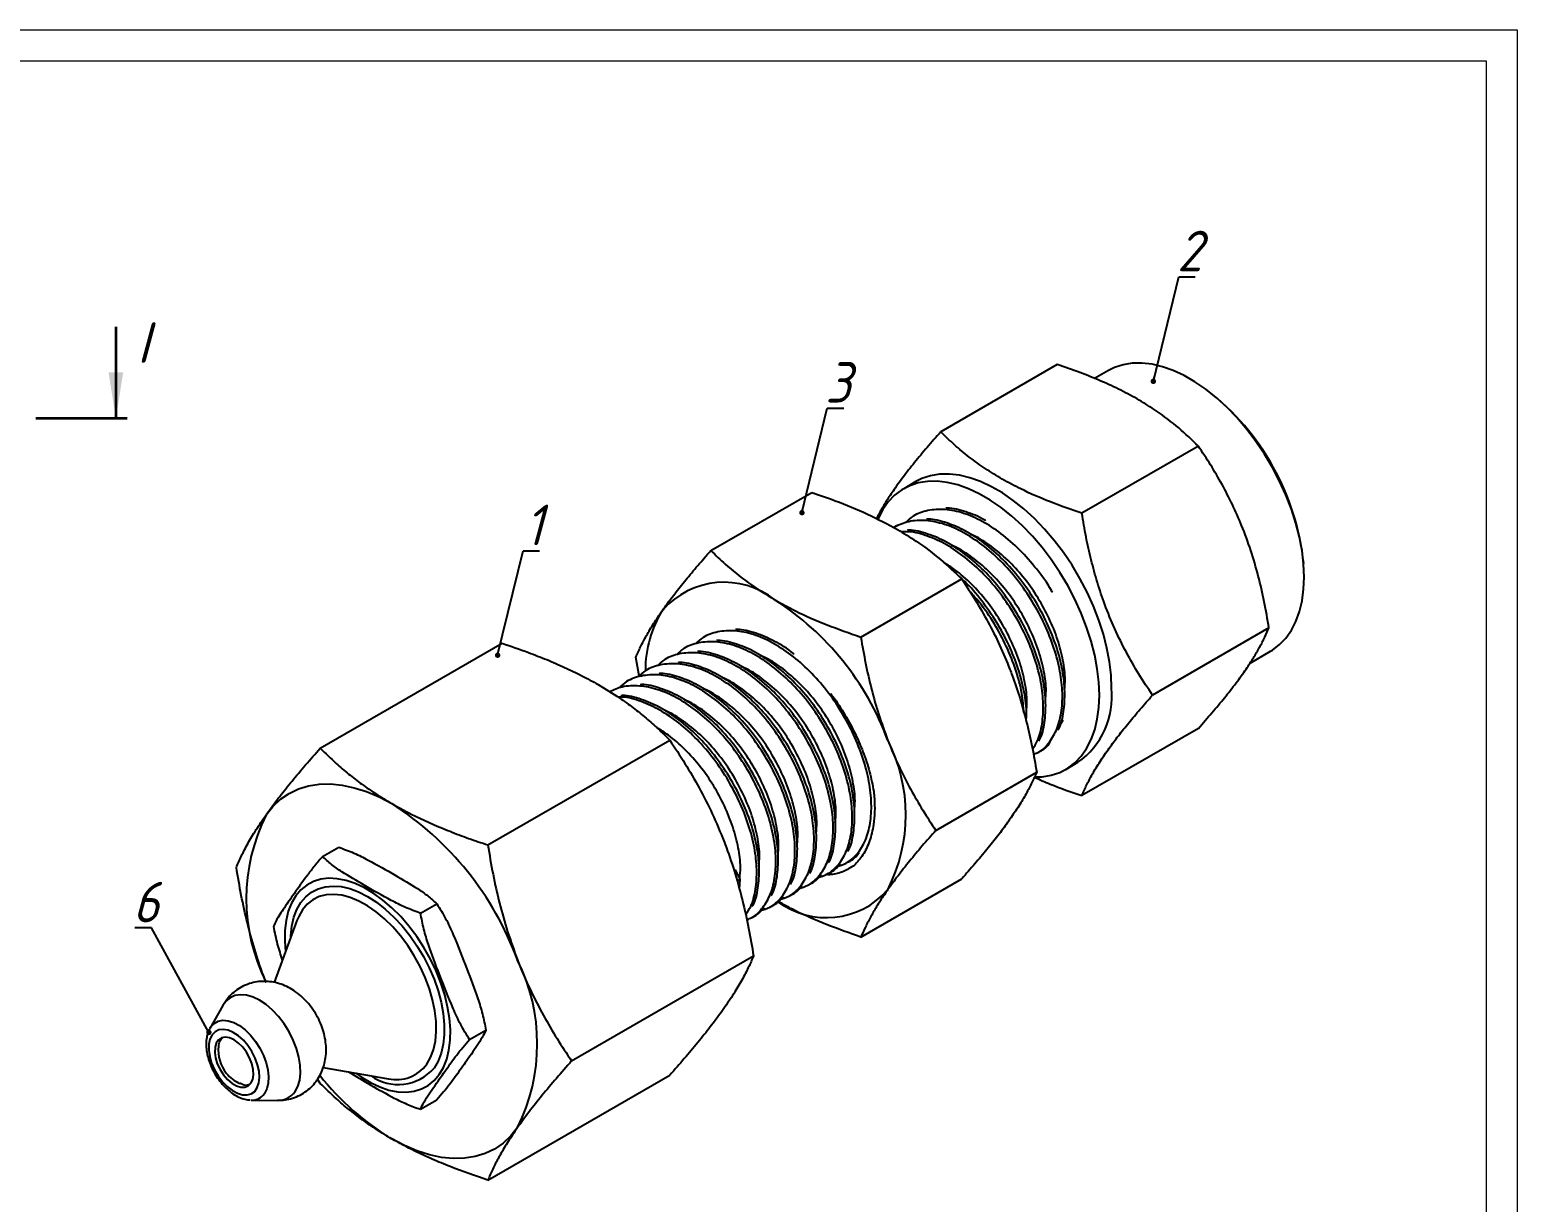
# Model space of a CAD drawing. Header units: millimetres. Extents: x 1276 to 1839, y 649 to 1061.
# Drawn here: x 1770.5 to 1839.4, y 1007.1 to 1061.3 of the extents above; entities that cross this region are included whole.
import ezdxf

# ---------------------------------------------------------------- set-up
doc = ezdxf.new("R2010")
doc.units = ezdxf.units.MM
doc.linetypes.add('PHANTOM', pattern=[12.7, 6.35, -1.27, 1.27, -1.27, 1.27, -1.27])
doc.linetypes.add('SLD-Solid', pattern=[0])
doc.styles.add('GENISO', font='geniso.shx', dxfattribs={"oblique": 15})
doc.dimstyles.new('Scale', dxfattribs={"dimscale": 0.5, "dimtxt": 2.5, "dimasz": 2.5, "dimexe": 1, "dimexo": 1, "dimgap": 0.2, "dimtad": 1, "dimdec": 1, "dimzin": 0, "dimtxsty": 'GENISO', "dimcen": 2.5, "dimclrd": 1, "dimclre": 1, "dimclrt": 7, "dimadec": 0, "dimazin": 0, "dimtfac": 1, "dimtdec": 1, "dimtmove": 0, "dimatfit": 3, "dimfxl": 1, "dimtzin": 0, "dimlwd": -1, "dimlwe": -1, "dimarcsym": 0})

msp = doc.modelspace()

# ---------------------------------------------------------------- linework, layer by layer
at = {"color": 242, "linetype": 'Continuous', "lineweight": 35, "true_color": 0xcd2027}
msp.add_line((1774.52, 1047.582), (1774.52, 1043.348), dxfattribs=at)
at = {"color": 5, "linetype": 'Continuous', "lineweight": 25}
for p, q in [((1818.075, 1045.829), (1812.687, 1042.719)), ((1820.448, 1045.556), (1819.808, 1045.186)), ((1824.607, 1042.059), (1819.219, 1038.948)), ((1811.539, 1040.413), (1810.973, 1040.086)), ((1802.051, 1037.223), (1806.718, 1039.917)), ((1811.522, 1038.875), (1811.412, 1038.811)), ((1810.638, 1038.365), (1810.528, 1038.301)), ((1808.991, 1033.216), (1813.658, 1035.91)), ((1801.799, 1033.262), (1801.689, 1033.199)), ((1827.873, 1033.641), (1822.485, 1030.53)), ((1783.974, 1028.075), (1792.389, 1032.933)), ((1800.915, 1032.752), (1800.805, 1032.688)), ((1826.999, 1032.018), (1827.948, 1032.566)), ((1798.737, 1031.423), (1798.581, 1032.285)), ((1799.148, 1031.732), (1799.037, 1031.668)), ((1800.032, 1032.242), (1799.921, 1032.178)), ((1798.264, 1031.221), (1798.153, 1031.158)), ((1824.607, 1028.994), (1819.219, 1025.884)), ((1791.731, 1023.597), (1800.146, 1028.455)), ((1817.146, 1027.858), (1817.256, 1027.922)), ((1812.461, 1024.272), (1817.128, 1026.967)), ((1818.472, 1027.096), (1819.038, 1027.422)), ((1784.08, 1023.057), (1784.835, 1023.493)), ((1808.307, 1022.755), (1808.406, 1022.812)), ((1803.197, 1022.447), (1803.126, 1022.406)), ((1803.399, 1022.011), (1803.197, 1022.447)), ((1807.423, 1022.245), (1807.533, 1022.309)), ((1803.289, 1021.948), (1803.399, 1022.011)), ((1803.371, 1021.547), (1803.399, 1022.011)), ((1806.539, 1021.735), (1806.65, 1021.799)), ((1808.991, 1019.335), (1813.658, 1022.029)), ((1788.617, 1020.438), (1789.371, 1020.874)), ((1804.771, 1020.714), (1804.882, 1020.778)), ((1805.655, 1021.224), (1805.766, 1021.288)), ((1782.901, 1020.105), (1781.841, 1017.238)), ((1803.887, 1020.204), (1803.998, 1020.268)), ((1795.609, 1013.601), (1804.024, 1018.459)), ((1779.471, 1016.17), (1778.87, 1015.109)), ((1778.87, 1015.109), (1778.899, 1015.157)), ((1790.885, 1014.592), (1791.64, 1015.028)), ((1784.117, 1013.295), (1787.131, 1012.778)), ((1783.974, 1012.561), (1783.85, 1012.753)), ((1791.731, 1008.083), (1800.146, 1012.941)), ((1780.788, 1011.786), (1782.008, 1011.776)), ((1788.617, 1011.364), (1789.371, 1011.8))]:
    msp.add_line(p, q, dxfattribs=at)
at = {"color": 242, "linetype": 'PHANTOM', "lineweight": 35, "true_color": 0xcd2027}
msp.add_line((1770.816, 1043.348), (1775.049, 1043.348), dxfattribs=at)
at = {"color": 7, "linetype": 'SLD-Solid', "lineweight": 15}
for points in [[(1692.898, 1061.329), (1839.363, 1061.329), (1839.363, 959.019), (1692.898, 959.019)], [(1694.334, 1059.893), (1837.927, 1059.893), (1837.927, 960.455), (1694.334, 960.455)]]:
    msp.add_lwpolyline(points, close=True, dxfattribs=at)
at = {"color": 5, "linetype": 'Continuous', "lineweight": 25, "flags": 128}
for points in [[(1827.948, 1032.566), (1828.036, 1032.619), (1828.367, 1032.869), (1828.659, 1033.174), (1828.912, 1033.533), (1829.121, 1033.943), (1829.286, 1034.398), (1829.405, 1034.896), (1829.477, 1035.431), (1829.501, 1035.999), (1829.477, 1036.595), (1829.405, 1037.214), (1829.286, 1037.849), (1829.121, 1038.495), (1828.912, 1039.146), (1828.659, 1039.796), (1828.367, 1040.44), (1828.036, 1041.071), (1827.671, 1041.684), (1827.274, 1042.274), (1826.85, 1042.834), (1826.401, 1043.36), (1825.933, 1043.847), (1825.448, 1044.291), (1824.953, 1044.687), (1824.45, 1045.032), (1823.946, 1045.324), (1823.443, 1045.558), (1822.948, 1045.734), (1822.463, 1045.849), (1821.995, 1045.903), (1821.546, 1045.895), (1821.122, 1045.825), (1820.725, 1045.694), (1820.448, 1045.556)], [(1820.592, 1030.856), (1820.568, 1031.452), (1820.496, 1032.07), (1820.377, 1032.705), (1820.212, 1033.351), (1820.002, 1034.003), (1819.75, 1034.653), (1819.457, 1035.297), (1819.127, 1035.928), (1818.761, 1036.541), (1818.365, 1037.13), (1817.94, 1037.69), (1817.492, 1038.216), (1817.023, 1038.703), (1816.539, 1039.147), (1816.043, 1039.544), (1815.541, 1039.889), (1815.036, 1040.18), (1814.534, 1040.415), (1814.038, 1040.591), (1813.554, 1040.706), (1813.085, 1040.76), (1812.637, 1040.752), (1812.212, 1040.682), (1811.816, 1040.551), (1811.539, 1040.413)], [(1820.026, 1030.529), (1820.002, 1031.125), (1819.93, 1031.744), (1819.811, 1032.379), (1819.646, 1033.025), (1819.437, 1033.676), (1819.184, 1034.326), (1818.891, 1034.97), (1818.561, 1035.601), (1818.196, 1036.214), (1817.799, 1036.804), (1817.374, 1037.364), (1816.926, 1037.89), (1816.457, 1038.377), (1815.973, 1038.821), (1815.477, 1039.217), (1814.975, 1039.562), (1814.47, 1039.854), (1813.968, 1040.088), (1813.472, 1040.264), (1812.988, 1040.38), (1812.52, 1040.433), (1812.071, 1040.425), (1811.647, 1040.355), (1811.25, 1040.224), (1810.885, 1040.033), (1810.554, 1039.783), (1810.261, 1039.477), (1810.009, 1039.118), (1809.799, 1038.709), (1809.784, 1038.673)], [(1817.047, 1026.745), (1817.374, 1026.757), (1817.799, 1026.827), (1818.196, 1026.958), (1818.561, 1027.149), (1818.891, 1027.399), (1819.184, 1027.705), (1819.437, 1028.064), (1819.646, 1028.473), (1819.811, 1028.928), (1819.93, 1029.426), (1820.002, 1029.961), (1820.026, 1030.529)], [(1818.195, 1029.144), (1818.207, 1029.159), (1818.354, 1029.383)], [(1781.469, 1024.99), (1781.784, 1025.379), (1782.141, 1025.71), (1782.537, 1025.98), (1782.969, 1026.188), (1783.434, 1026.331), (1783.928, 1026.409), (1784.448, 1026.422), (1784.989, 1026.368), (1785.548, 1026.249), (1786.121, 1026.065), (1786.702, 1025.818), (1787.287, 1025.51)], [(1789.486, 1012.972), (1789.68, 1013.304), (1789.83, 1013.683), (1789.933, 1014.106), (1789.989, 1014.566), (1789.997, 1015.058), (1789.957, 1015.575), (1789.869, 1016.112), (1789.735, 1016.662), (1789.556, 1017.217), (1789.334, 1017.77), (1789.072, 1018.315), (1788.773, 1018.845), (1788.442, 1019.354), (1788.082, 1019.833), (1787.698, 1020.279), (1787.295, 1020.684), (1786.878, 1021.045), (1786.451, 1021.356), (1786.021, 1021.614), (1785.593, 1021.814), (1785.172, 1021.956), (1784.763, 1022.037), (1784.372, 1022.055), (1784.004, 1022.012), (1783.663, 1021.906), (1783.353, 1021.74), (1783.078, 1021.516), (1782.843, 1021.237), (1782.649, 1020.905), (1782.499, 1020.526), (1782.396, 1020.104), (1782.34, 1019.644), (1782.332, 1019.152), (1782.368, 1018.663)], [(1782.611, 1019.32), (1782.614, 1019.393), (1782.662, 1019.84), (1782.757, 1020.25), (1782.899, 1020.617), (1783.085, 1020.937), (1783.312, 1021.204), (1783.578, 1021.417), (1783.878, 1021.571), (1784.21, 1021.665), (1784.568, 1021.697), (1784.948, 1021.667), (1785.344, 1021.575), (1785.752, 1021.423), (1786.165, 1021.212), (1786.578, 1020.946), (1786.985, 1020.628), (1787.381, 1020.262), (1787.761, 1019.854), (1788.119, 1019.408), (1788.451, 1018.931), (1788.752, 1018.43), (1789.018, 1017.911), (1789.245, 1017.38), (1789.43, 1016.846), (1789.572, 1016.316), (1789.667, 1015.796), (1789.715, 1015.294), (1789.715, 1014.816), (1789.667, 1014.37), (1789.572, 1013.96), (1789.43, 1013.593), (1789.245, 1013.273), (1789.245, 1013.273)], [(1788.903, 1013.454), (1789.082, 1013.764), (1789.217, 1014.122), (1789.305, 1014.523), (1789.345, 1014.96), (1789.337, 1015.427), (1789.281, 1015.917), (1789.177, 1016.424), (1789.027, 1016.939), (1788.834, 1017.456), (1788.6, 1017.967), (1788.328, 1018.463), (1788.023, 1018.939), (1787.689, 1019.387), (1787.331, 1019.801), (1786.953, 1020.174), (1786.563, 1020.501), (1786.164, 1020.778), (1785.764, 1021), (1785.367, 1021.164), (1784.98, 1021.267), (1784.608, 1021.309), (1784.257, 1021.289), (1783.932, 1021.206), (1783.638, 1021.062), (1783.378, 1020.86), (1783.158, 1020.601), (1782.979, 1020.291), (1782.901, 1020.105)], [(1782.812, 1012.18), (1782.942, 1012.423), (1783.027, 1012.712), (1783.064, 1013.041), (1783.052, 1013.4), (1782.991, 1013.78), (1782.883, 1014.172), (1782.73, 1014.565), (1782.537, 1014.949), (1782.309, 1015.314), (1782.051, 1015.651), (1781.771, 1015.951), (1781.475, 1016.206), (1781.171, 1016.41), (1780.867, 1016.557), (1780.571, 1016.644), (1780.29, 1016.668), (1780.032, 1016.628), (1779.804, 1016.527), (1779.611, 1016.365), (1779.471, 1016.17)], [(1778.899, 1015.157), (1778.914, 1015.179), (1779.067, 1015.34), (1779.257, 1015.443), (1779.477, 1015.485), (1779.721, 1015.463), (1779.979, 1015.379), (1780.243, 1015.236), (1780.505, 1015.038), (1780.754, 1014.793), (1780.983, 1014.508), (1781.184, 1014.194), (1781.349, 1013.86), (1781.475, 1013.519), (1781.555, 1013.182), (1781.587, 1012.86), (1781.571, 1012.565), (1781.506, 1012.306), (1781.396, 1012.092), (1781.396, 1012.092)], [(1778.971, 1014.809), (1778.874, 1014.615), (1778.822, 1014.376), (1778.818, 1014.103), (1778.862, 1013.808), (1778.952, 1013.501), (1779.085, 1013.196), (1779.254, 1012.905), (1779.454, 1012.64), (1779.676, 1012.412), (1779.911, 1012.23), (1780.149, 1012.102), (1780.381, 1012.033), (1780.597, 1012.025), (1780.787, 1012.08), (1780.946, 1012.194), (1781.065, 1012.364), (1781.14, 1012.581), (1781.168, 1012.838), (1781.148, 1013.124), (1781.08, 1013.427), (1780.968, 1013.734), (1780.816, 1014.034), (1780.63, 1014.313), (1780.418, 1014.561), (1780.189, 1014.767), (1779.951, 1014.922), (1779.715, 1015.022), (1779.49, 1015.06), (1779.286, 1015.037), (1779.111, 1014.952), (1778.971, 1014.809)], [(1780.767, 1012.575), (1780.85, 1012.748), (1780.886, 1012.964), (1780.874, 1013.211), (1780.814, 1013.476), (1780.71, 1013.744), (1780.567, 1014.001), (1780.393, 1014.234), (1780.198, 1014.429), (1779.991, 1014.576), (1779.784, 1014.668), (1779.588, 1014.698), (1779.414, 1014.667), (1779.271, 1014.574), (1779.167, 1014.426), (1779.108, 1014.23), (1779.096, 1013.997), (1779.132, 1013.74), (1779.214, 1013.471), (1779.339, 1013.207), (1779.498, 1012.96), (1779.684, 1012.745), (1779.887, 1012.572), (1780.095, 1012.452), (1780.297, 1012.391), (1780.483, 1012.391), (1780.643, 1012.454), (1780.767, 1012.575)], [(1785.616, 1013.038), (1785.878, 1012.853), (1786.308, 1012.596), (1786.736, 1012.395), (1787.157, 1012.253), (1787.566, 1012.173), (1787.957, 1012.154), (1788.325, 1012.198), (1788.666, 1012.303), (1788.976, 1012.469), (1789.251, 1012.693), (1789.486, 1012.972)], [(1793.105, 1010.516), (1792.79, 1010.127), (1792.433, 1009.796), (1792.037, 1009.525), (1791.605, 1009.318), (1791.14, 1009.174), (1790.646, 1009.096), (1790.126, 1009.083), (1789.585, 1009.137), (1789.026, 1009.256), (1788.453, 1009.44), (1787.872, 1009.687), (1787.287, 1009.996)]]:
    msp.add_lwpolyline(points, dxfattribs=at)
at = {"color": 5, "linetype": 'Continuous', "lineweight": 25}
for centre, radius, start, end in [((1817.857, 1035.413), 11.687, 5.97219, 52.13041), ((1802.669, 1031.956), 3.798, 51.63674, 138.58232), ((1797.921, 1023.893), 13.13, 20.35031, 57.23882), ((1804.221, 1031.693), 5.202, 147.75647, 180.13339), ((1816.86, 1030.476), 3.751, 305.49581, 5.8164), ((1803.476, 1024.988), 7.595, 332.81059, 27.18941), ((1789.227, 1021.111), 8.673, 153.43645, 206.56355), ((1779.423, 1013.232), 14.58, 20.2271, 57.36202), ((1807.4, 1023.996), 3.762, 233.11178, 318.80594), ((1785.347, 1014.394), 8.673, 333.43643, 26.56357), ((1780.932, 1014.084), 1.672, 173.2658, 218.79457), ((1787.583, 1014.696), 2.188, 234.28082, 319.43261), ((1787.504, 1014.462), 1.725, 257.49663, 324.21466), ((1780.932, 1014.084), 1.672, 218.79457, 246.35257), ((1793.657, 1020.559), 12.336, 218.16428, 238.91091), ((1780.808, 1012.504), 0.718, 268.44506, 325.02505), ((1782.037, 1012.718), 0.943, 268.2332, 325.23702)]:
    msp.add_arc(centre, radius, start, end, dxfattribs=at)
for points, knots in [([(1824.607, 1042.059), (1824.313, 1042.341), (1823.723, 1042.909), (1822.792, 1043.615), (1821.882, 1044.19), (1821.028, 1044.652), (1820.106, 1045.076), (1819.12, 1045.472), (1818.427, 1045.709), (1818.075, 1045.829)], [0, 0, 0, 0, 0.183054, 0.367505, 0.491396, 0.615286, 0.742021, 0.868785, 1, 1, 1, 1]), ([(1812.687, 1042.719), (1812.475, 1042.477), (1812.05, 1041.994), (1811.464, 1041.291), (1810.932, 1040.613), (1810.487, 1039.997), (1810.131, 1039.45), (1809.879, 1039.025), (1809.759, 1038.787), (1809.714, 1038.698)], [0, 0, 0, 0, 0.158023, 0.316008, 0.47706, 0.638087, 0.777718, 0.917369, 1, 1, 1, 1]), ([(1819.219, 1038.948), (1818.729, 1039.118), (1817.746, 1039.459), (1816.522, 1039.996), (1815.526, 1040.522), (1814.727, 1041.015), (1813.993, 1041.547), (1813.306, 1042.116), (1812.896, 1042.516), (1812.687, 1042.719)], [0, 0, 0, 0, 0.183054, 0.367505, 0.491396, 0.615286, 0.742021, 0.868785, 1, 1, 1, 1]), ([(1827.873, 1033.641), (1827.804, 1034.045), (1827.667, 1034.853), (1827.389, 1036.054), (1827.044, 1037.239), (1826.64, 1038.345), (1826.189, 1039.359), (1825.708, 1040.292), (1825.181, 1041.195), (1824.798, 1041.771), (1824.607, 1042.059)], [0, 0, 0, 0, 0.131551, 0.26307, 0.397143, 0.531195, 0.647436, 0.763692, 0.881836, 1, 1, 1, 1]), ([(1806.718, 1039.917), (1807.082, 1039.791), (1807.971, 1039.483), (1809.328, 1038.929), (1810.23, 1038.443), (1810.683, 1038.199)], [0, 0, 0, 0, 0.256191, 0.626173, 1, 1, 1, 1]), ([(1816.978, 1027.797), (1817.035, 1027.815), (1817.305, 1027.904), (1817.679, 1028.27), (1818.065, 1028.885), (1818.285, 1029.683), (1818.342, 1030.606), (1818.232, 1031.626), (1817.953, 1032.709), (1817.517, 1033.809), (1816.944, 1034.874), (1816.254, 1035.872), (1815.464, 1036.766), (1814.608, 1037.517), (1813.726, 1038.091), (1812.844, 1038.473), (1811.99, 1038.643), (1811.193, 1038.606), (1810.748, 1038.402), (1810.528, 1038.301)], [0, 0, 0, 0, 0.016293, 0.077178, 0.139259, 0.20134, 0.262226, 0.323111, 0.385192, 0.447273, 0.508159, 0.569045, 0.631126, 0.693206, 0.754092, 0.814978, 0.877059, 0.93914, 1, 1, 1, 1]), ([(1817.858, 1035.282), (1817.841, 1035.313), (1817.638, 1035.694), (1817.13, 1036.378), (1816.35, 1037.278), (1815.491, 1038.027), (1814.61, 1038.601), (1813.729, 1038.983), (1812.872, 1039.157), (1812.085, 1039.102), (1811.468, 1038.894), (1811.174, 1038.628), (1811.061, 1038.526)], [0, 0, 0, 0, 0.009808, 0.123648, 0.239722, 0.355796, 0.469635, 0.583475, 0.699549, 0.815623, 0.929462, 1, 1, 1, 1]), ([(1818.104, 1028.907), (1818.119, 1028.931), (1818.263, 1029.161), (1818.387, 1029.757), (1818.455, 1030.667), (1818.342, 1031.69), (1818.064, 1032.773), (1817.627, 1033.872), (1817.055, 1034.938), (1816.365, 1035.935), (1815.574, 1036.831), (1814.718, 1037.579), (1813.835, 1038.158), (1812.96, 1038.522), (1812.346, 1038.69), (1812.058, 1038.669), (1812.032, 1038.667)], [0, 0, 0, 0, 0.009516, 0.092171, 0.173234, 0.254298, 0.336952, 0.419607, 0.50067, 0.581733, 0.664388, 0.747043, 0.828106, 0.909169, 0.991824, 1, 1, 1, 1]), ([(1814.781, 1038.594), (1814.761, 1038.607), (1814.45, 1038.811), (1813.844, 1039.018), (1813.23, 1039.2), (1812.942, 1039.179), (1812.916, 1039.177)], [0, 0, 0, 0, 0.031468, 0.488216, 0.953932, 1, 1, 1, 1]), ([(1822.485, 1030.53), (1822.273, 1030.851), (1821.848, 1031.493), (1821.262, 1032.517), (1820.73, 1033.594), (1820.285, 1034.676), (1819.927, 1035.744), (1819.641, 1036.79), (1819.403, 1037.859), (1819.281, 1038.585), (1819.219, 1038.948)], [0, 0, 0, 0, 0.131551, 0.26307, 0.397143, 0.531195, 0.647436, 0.763692, 0.881836, 1, 1, 1, 1]), ([(1810.683, 1038.199), (1810.978, 1038.021), (1811.695, 1037.586), (1812.699, 1036.822), (1813.338, 1036.215), (1813.658, 1035.91)], [0, 0, 0, 0, 0.2581737, 0.627436, 1, 1, 1, 1]), ([(1816.934, 1028.042), (1817.012, 1028.158), (1817.225, 1028.474), (1817.398, 1029.177), (1817.459, 1030.094), (1817.348, 1031.116), (1817.07, 1032.199), (1816.633, 1033.298), (1816.061, 1034.364), (1815.371, 1035.361), (1814.58, 1036.256), (1813.724, 1037.006), (1812.841, 1037.583), (1811.964, 1037.953), (1811.293, 1038.121), (1810.951, 1038.09), (1810.869, 1038.083)], [0, 0, 0, 0, 0.045345, 0.123618, 0.200385, 0.277151, 0.355425, 0.433699, 0.510465, 0.587232, 0.665506, 0.743779, 0.820546, 0.897312, 0.975586, 1, 1, 1, 1]), ([(1817.22, 1028.397), (1817.235, 1028.421), (1817.379, 1028.651), (1817.503, 1029.247), (1817.571, 1030.157), (1817.458, 1031.18), (1817.18, 1032.263), (1816.743, 1033.362), (1816.171, 1034.428), (1815.481, 1035.425), (1814.69, 1036.32), (1813.835, 1037.069), (1812.951, 1037.648), (1812.076, 1038.012), (1811.462, 1038.18), (1811.174, 1038.159), (1811.148, 1038.157)], [0, 0, 0, 0, 0.009516, 0.092171, 0.173234, 0.254298, 0.336952, 0.419607, 0.50067, 0.581733, 0.664388, 0.747043, 0.828106, 0.909169, 0.991824, 1, 1, 1, 1]), ([(1818.416, 1030.767), (1818.43, 1030.925), (1818.467, 1031.348), (1818.363, 1032.144), (1818.117, 1033.103), (1817.724, 1034.081), (1817.212, 1035.028), (1816.594, 1035.914), (1815.887, 1036.712), (1815.122, 1037.368), (1814.506, 1037.794), (1814.159, 1037.934), (1814.072, 1037.97)], [0, 0, 0, 0, 0.065981, 0.176974, 0.290148, 0.403321, 0.514314, 0.625307, 0.738481, 0.851654, 0.962647, 1, 1, 1, 1]), ([(1817.532, 1030.257), (1817.546, 1030.415), (1817.583, 1030.837), (1817.48, 1031.634), (1817.233, 1032.593), (1816.84, 1033.571), (1816.328, 1034.518), (1815.71, 1035.404), (1815.003, 1036.202), (1814.238, 1036.858), (1813.622, 1037.284), (1813.275, 1037.424), (1813.188, 1037.459)], [0, 0, 0, 0, 0.065981, 0.176974, 0.290148, 0.403321, 0.514314, 0.625307, 0.738481, 0.851654, 0.962647, 1, 1, 1, 1]), ([(1799.821, 1034.468), (1799.857, 1034.519), (1800.031, 1034.765), (1800.374, 1035.224), (1800.884, 1035.864), (1801.443, 1036.531), (1801.848, 1036.992), (1802.051, 1037.223)], [0, 0, 0, 0, 0.060652, 0.293074, 0.526609, 0.762957, 1, 1, 1, 1]), ([(1802.051, 1037.223), (1802.269, 1037.013), (1802.802, 1036.499), (1803.762, 1035.716), (1804.603, 1035.195), (1805.026, 1034.934)], [0, 0, 0, 0, 0.2561913, 0.6261725, 1, 1, 1, 1]), ([(1816.648, 1029.747), (1816.662, 1029.904), (1816.7, 1030.327), (1816.596, 1031.123), (1816.35, 1032.083), (1815.956, 1033.061), (1815.444, 1034.007), (1814.827, 1034.895), (1814.119, 1035.685), (1813.442, 1036.293), (1813.005, 1036.559), (1812.835, 1036.663)], [0, 0, 0, 0, 0.071381, 0.191458, 0.313894, 0.436329, 0.556406, 0.676483, 0.798919, 0.921355, 1, 1, 1, 1]), ([(1813.658, 1035.91), (1813.87, 1035.589), (1814.294, 1034.945), (1814.88, 1033.923), (1815.425, 1032.855), (1815.733, 1032.102), (1815.888, 1031.724)], [0, 0, 0, 0, 0.247649, 0.496018, 0.747324, 1, 1, 1, 1]), ([(1816.639, 1029.365), (1816.647, 1029.464), (1816.68, 1029.863), (1816.568, 1030.674), (1816.298, 1031.751), (1815.859, 1032.852), (1815.288, 1033.92), (1814.594, 1034.906), (1814.039, 1035.578), (1813.708, 1035.862), (1813.665, 1035.9)], [0, 0, 0, 0, 0.050308, 0.203118, 0.358927, 0.514737, 0.667546, 0.820356, 0.976166, 1, 1, 1, 1]), ([(1816.533, 1029.734), (1816.51, 1030.021), (1816.462, 1030.647), (1816.183, 1031.69), (1815.75, 1032.789), (1815.174, 1033.85), (1814.596, 1034.714), (1814.183, 1035.164), (1814.034, 1035.327)], [0, 0, 0, 0, 0.1585718, 0.3447036, 0.5308351, 0.7133829, 0.8959307, 1, 1, 1, 1]), ([(1805.026, 1034.934), (1805.336, 1034.763), (1806.089, 1034.35), (1807.413, 1033.77), (1808.463, 1033.401), (1808.991, 1033.216)], [0, 0, 0, 0, 0.2581737, 0.6274361, 1, 1, 1, 1]), ([(1798.581, 1032.285), (1798.65, 1032.445), (1798.79, 1032.763), (1799.066, 1033.287), (1799.398, 1033.849), (1799.68, 1034.262), (1799.821, 1034.468)], [0, 0, 0, 0, 0.247649, 0.496017, 0.747325, 1, 1, 1, 1]), ([(1807.881, 1022.6), (1808.027, 1022.644), (1808.389, 1022.752), (1808.843, 1023.162), (1809.226, 1023.784), (1809.447, 1024.58), (1809.503, 1025.503), (1809.393, 1026.523), (1809.115, 1027.607), (1808.678, 1028.706), (1808.106, 1029.772), (1807.416, 1030.769), (1806.625, 1031.664), (1805.769, 1032.414), (1804.887, 1032.989), (1804.006, 1033.37), (1803.149, 1033.544), (1802.363, 1033.489), (1801.745, 1033.281), (1801.451, 1033.015), (1801.338, 1032.913)], [0, 0, 0, 0, 0.038901, 0.096189, 0.154601, 0.213014, 0.270302, 0.327589, 0.386002, 0.444414, 0.501702, 0.55899, 0.617402, 0.675815, 0.733103, 0.79039, 0.848803, 0.907215, 0.964503, 1, 1, 1, 1]), ([(1805.911, 1032.416), (1805.897, 1032.429), (1805.603, 1032.688), (1804.993, 1033.045), (1804.122, 1033.423), (1803.507, 1033.587), (1803.219, 1033.567), (1803.193, 1033.565)], [0, 0, 0, 0, 0.016114, 0.331412, 0.64671, 0.968199, 1, 1, 1, 1]), ([(1808.991, 1033.216), (1809.061, 1032.813), (1809.2, 1032.004), (1809.476, 1030.803), (1809.808, 1029.613), (1810.09, 1028.844), (1810.231, 1028.459)], [0, 0, 0, 0, 0.247649, 0.496018, 0.747324, 1, 1, 1, 1]), ([(1824.607, 1028.994), (1824.82, 1029.236), (1825.245, 1029.719), (1825.831, 1030.422), (1826.363, 1031.1), (1826.807, 1031.716), (1827.165, 1032.264), (1827.451, 1032.754), (1827.689, 1033.214), (1827.812, 1033.499), (1827.873, 1033.641)], [0, 0, 0, 0, 0.131551, 0.26307, 0.397143, 0.531195, 0.647435, 0.763691, 0.881836, 1, 1, 1, 1]), ([(1792.389, 1032.933), (1792.798, 1032.793), (1793.502, 1032.554), (1794.463, 1032.177), (1795.288, 1031.82), (1796.085, 1031.438), (1796.583, 1031.16), (1796.833, 1031.021)], [0, 0, 0, 0, 0.256397, 0.441074, 0.626169, 0.812776, 1, 1, 1, 1]), ([(1806.113, 1021.58), (1806.259, 1021.623), (1806.622, 1021.731), (1807.075, 1022.142), (1807.458, 1022.763), (1807.679, 1023.56), (1807.736, 1024.483), (1807.626, 1025.503), (1807.347, 1026.586), (1806.91, 1027.686), (1806.338, 1028.751), (1805.648, 1029.748), (1804.857, 1030.643), (1804.001, 1031.394), (1803.12, 1031.968), (1802.238, 1032.349), (1801.381, 1032.523), (1800.595, 1032.469), (1799.978, 1032.261), (1799.683, 1031.994), (1799.57, 1031.892)], [0, 0, 0, 0, 0.038901, 0.096189, 0.154601, 0.213014, 0.270302, 0.327589, 0.386002, 0.444414, 0.501702, 0.55899, 0.617402, 0.675815, 0.733103, 0.79039, 0.848803, 0.907215, 0.964503, 1, 1, 1, 1]), ([(1806.997, 1022.09), (1807.143, 1022.134), (1807.506, 1022.242), (1807.959, 1022.652), (1808.342, 1023.274), (1808.563, 1024.07), (1808.62, 1024.993), (1808.509, 1026.013), (1808.231, 1027.097), (1807.794, 1028.196), (1807.222, 1029.261), (1806.532, 1030.259), (1805.741, 1031.154), (1804.885, 1031.904), (1804.003, 1032.478), (1803.122, 1032.86), (1802.265, 1033.034), (1801.479, 1032.979), (1800.861, 1032.771), (1800.567, 1032.505), (1800.454, 1032.403)], [0, 0, 0, 0, 0.038901, 0.096189, 0.154601, 0.213014, 0.270302, 0.327589, 0.386002, 0.444414, 0.501702, 0.55899, 0.617402, 0.675815, 0.733103, 0.79039, 0.848803, 0.907215, 0.964503, 1, 1, 1, 1]), ([(1807.498, 1022.784), (1807.512, 1022.808), (1807.656, 1023.038), (1807.78, 1023.634), (1807.849, 1024.544), (1807.735, 1025.567), (1807.458, 1026.65), (1807.02, 1027.749), (1806.448, 1028.815), (1805.758, 1029.812), (1804.968, 1030.707), (1804.112, 1031.456), (1803.229, 1032.035), (1802.353, 1032.399), (1801.74, 1032.567), (1801.451, 1032.546), (1801.425, 1032.544)], [0, 0, 0, 0, 0.009516, 0.092171, 0.173234, 0.254298, 0.336952, 0.419607, 0.50067, 0.581733, 0.664388, 0.747043, 0.828106, 0.909169, 0.991824, 1, 1, 1, 1]), ([(1808.381, 1023.294), (1808.396, 1023.318), (1808.54, 1023.549), (1808.664, 1024.144), (1808.733, 1025.054), (1808.619, 1026.077), (1808.341, 1027.16), (1807.904, 1028.26), (1807.332, 1029.325), (1806.642, 1030.322), (1805.851, 1031.218), (1804.996, 1031.967), (1804.113, 1032.546), (1803.237, 1032.91), (1802.624, 1033.077), (1802.335, 1033.056), (1802.309, 1033.054)], [0, 0, 0, 0, 0.009516, 0.092171, 0.173234, 0.254298, 0.336952, 0.419607, 0.50067, 0.581733, 0.664388, 0.747043, 0.828106, 0.909169, 0.991824, 1, 1, 1, 1]), ([(1805.229, 1021.07), (1805.375, 1021.113), (1805.738, 1021.221), (1806.191, 1021.632), (1806.574, 1022.253), (1806.795, 1023.05), (1806.852, 1023.973), (1806.742, 1024.992), (1806.463, 1026.076), (1806.026, 1027.175), (1805.454, 1028.241), (1804.764, 1029.238), (1803.973, 1030.133), (1803.117, 1030.883), (1802.236, 1031.458), (1801.354, 1031.839), (1800.497, 1032.013), (1799.711, 1031.959), (1799.094, 1031.751), (1798.799, 1031.484), (1798.687, 1031.382)], [0, 0, 0, 0, 0.038901, 0.096189, 0.154601, 0.213014, 0.270302, 0.327589, 0.386002, 0.444414, 0.501702, 0.55899, 0.617402, 0.675815, 0.733103, 0.79039, 0.848803, 0.907215, 0.964503, 1, 1, 1, 1]), ([(1806.614, 1022.274), (1806.629, 1022.298), (1806.772, 1022.528), (1806.896, 1023.124), (1806.965, 1024.034), (1806.851, 1025.057), (1806.574, 1026.14), (1806.137, 1027.239), (1805.564, 1028.305), (1804.874, 1029.302), (1804.084, 1030.197), (1803.228, 1030.946), (1802.345, 1031.525), (1801.47, 1031.889), (1800.856, 1032.057), (1800.567, 1032.036), (1800.541, 1032.034)], [0, 0, 0, 0, 0.0095164, 0.0921711, 0.1732344, 0.2542975, 0.3369523, 0.4196069, 0.5006701, 0.5817334, 0.6643882, 0.7470428, 0.828106, 0.9091692, 0.9918239, 1, 1, 1, 1]), ([(1807.81, 1024.644), (1807.824, 1024.802), (1807.861, 1025.225), (1807.757, 1026.021), (1807.511, 1026.98), (1807.117, 1027.958), (1806.605, 1028.905), (1805.988, 1029.791), (1805.28, 1030.589), (1804.516, 1031.245), (1803.899, 1031.671), (1803.553, 1031.811), (1803.465, 1031.847)], [0, 0, 0, 0, 0.065981, 0.176974, 0.290148, 0.403321, 0.514314, 0.625307, 0.738481, 0.851654, 0.962647, 1, 1, 1, 1]), ([(1808.694, 1025.155), (1808.707, 1025.312), (1808.745, 1025.735), (1808.641, 1026.531), (1808.395, 1027.491), (1808.001, 1028.469), (1807.489, 1029.416), (1806.872, 1030.301), (1806.164, 1031.099), (1805.399, 1031.756), (1804.783, 1032.181), (1804.436, 1032.322), (1804.349, 1032.357)], [0, 0, 0, 0, 0.065981, 0.176974, 0.290148, 0.403321, 0.514314, 0.625307, 0.738481, 0.851654, 0.962647, 1, 1, 1, 1]), ([(1804.345, 1020.559), (1804.492, 1020.603), (1804.854, 1020.711), (1805.307, 1021.121), (1805.69, 1021.743), (1805.911, 1022.539), (1805.968, 1023.462), (1805.858, 1024.482), (1805.579, 1025.566), (1805.142, 1026.665), (1804.57, 1027.731), (1803.88, 1028.728), (1803.089, 1029.623), (1802.233, 1030.373), (1801.352, 1030.947), (1800.471, 1031.329), (1799.613, 1031.503), (1798.827, 1031.448), (1798.21, 1031.24), (1797.915, 1030.974), (1797.803, 1030.872)], [0, 0, 0, 0, 0.038901, 0.096189, 0.154601, 0.213014, 0.270302, 0.327589, 0.386002, 0.444414, 0.501702, 0.55899, 0.617402, 0.675815, 0.733103, 0.79039, 0.848803, 0.907215, 0.964503, 1, 1, 1, 1]), ([(1805.73, 1021.764), (1805.745, 1021.787), (1805.889, 1022.018), (1806.012, 1022.614), (1806.081, 1023.523), (1805.968, 1024.547), (1805.69, 1025.629), (1805.253, 1026.729), (1804.681, 1027.794), (1803.991, 1028.792), (1803.2, 1029.687), (1802.344, 1030.436), (1801.461, 1031.015), (1800.586, 1031.379), (1799.972, 1031.546), (1799.683, 1031.525), (1799.657, 1031.524)], [0, 0, 0, 0, 0.009516, 0.092171, 0.173234, 0.254298, 0.336952, 0.419607, 0.50067, 0.581733, 0.664388, 0.747043, 0.828106, 0.909169, 0.991824, 1, 1, 1, 1]), ([(1806.926, 1024.134), (1806.94, 1024.292), (1806.977, 1024.714), (1806.873, 1025.511), (1806.627, 1026.47), (1806.233, 1027.448), (1805.721, 1028.395), (1805.104, 1029.281), (1804.397, 1030.079), (1803.632, 1030.735), (1803.015, 1031.161), (1802.669, 1031.301), (1802.581, 1031.336)], [0, 0, 0, 0, 0.0659812, 0.1769743, 0.2901477, 0.403321, 0.5143142, 0.6253072, 0.7384807, 0.8516542, 0.9626471, 1, 1, 1, 1]), ([(1815.888, 1031.724), (1815.923, 1031.632), (1816.093, 1031.189), (1816.366, 1030.374), (1816.673, 1029.262), (1816.929, 1028.124), (1817.062, 1027.353), (1817.128, 1026.967)], [0, 0, 0, 0, 0.060652, 0.293074, 0.526609, 0.762957, 1, 1, 1, 1]), ([(1796.833, 1031.021), (1797.167, 1030.819), (1797.735, 1030.474), (1798.461, 1029.947), (1799.061, 1029.467), (1799.624, 1028.969), (1799.972, 1028.627), (1800.146, 1028.455)], [0, 0, 0, 0, 0.260797, 0.444507, 0.628722, 0.814202, 1, 1, 1, 1]), ([(1803.71, 1020.139), (1803.77, 1020.159), (1804.043, 1020.248), (1804.421, 1020.616), (1804.807, 1021.231), (1805.027, 1022.029), (1805.084, 1022.952), (1804.974, 1023.972), (1804.695, 1025.056), (1804.258, 1026.155), (1803.686, 1027.22), (1802.996, 1028.218), (1802.206, 1029.113), (1801.349, 1029.863), (1800.468, 1030.437), (1799.586, 1030.82), (1798.732, 1030.988), (1797.971, 1030.958), (1797.557, 1030.77), (1797.368, 1030.685)], [0, 0, 0, 0, 0.0173804, 0.0787499, 0.1413242, 0.2038986, 0.2652682, 0.3266376, 0.389212, 0.4517863, 0.5131558, 0.5745253, 0.6370997, 0.699674, 0.7610435, 0.822413, 0.8849874, 0.9475618, 1, 1, 1, 1]), ([(1803.66, 1020.363), (1803.744, 1020.487), (1803.963, 1020.81), (1804.14, 1021.523), (1804.201, 1022.441), (1804.09, 1023.462), (1803.811, 1024.545), (1803.374, 1025.645), (1802.802, 1026.71), (1802.112, 1027.707), (1801.322, 1028.603), (1800.466, 1029.352), (1799.583, 1029.93), (1798.707, 1030.295), (1798.088, 1030.463), (1797.793, 1030.441), (1797.762, 1030.438)], [0, 0, 0, 0, 0.049002, 0.128214, 0.205902, 0.283589, 0.362802, 0.442015, 0.519703, 0.59739, 0.676603, 0.755816, 0.833503, 0.911191, 0.990404, 1, 1, 1, 1]), ([(1803.962, 1020.743), (1803.977, 1020.767), (1804.121, 1020.997), (1804.244, 1021.593), (1804.313, 1022.503), (1804.2, 1023.526), (1803.922, 1024.609), (1803.485, 1025.708), (1802.913, 1026.774), (1802.223, 1027.771), (1801.432, 1028.666), (1800.576, 1029.415), (1799.693, 1029.994), (1798.818, 1030.358), (1798.204, 1030.526), (1797.916, 1030.505), (1797.89, 1030.503)], [0, 0, 0, 0, 0.0095164, 0.0921711, 0.1732344, 0.2542975, 0.3369523, 0.4196069, 0.5006701, 0.5817334, 0.6643882, 0.7470428, 0.828106, 0.9091692, 0.9918239, 1, 1, 1, 1]), ([(1804.846, 1021.253), (1804.861, 1021.277), (1805.005, 1021.508), (1805.128, 1022.103), (1805.197, 1023.013), (1805.084, 1024.036), (1804.806, 1025.119), (1804.369, 1026.219), (1803.797, 1027.284), (1803.107, 1028.281), (1802.316, 1029.177), (1801.46, 1029.926), (1800.577, 1030.505), (1799.702, 1030.869), (1799.088, 1031.036), (1798.8, 1031.015), (1798.774, 1031.013)], [0, 0, 0, 0, 0.009516, 0.092171, 0.173234, 0.254298, 0.336952, 0.419607, 0.50067, 0.581733, 0.664388, 0.747043, 0.828106, 0.909169, 0.991824, 1, 1, 1, 1]), ([(1806.042, 1023.624), (1806.056, 1023.781), (1806.093, 1024.204), (1805.989, 1025), (1805.743, 1025.96), (1805.349, 1026.938), (1804.837, 1027.885), (1804.22, 1028.771), (1803.513, 1029.568), (1802.748, 1030.225), (1802.131, 1030.651), (1801.785, 1030.791), (1801.698, 1030.826)], [0, 0, 0, 0, 0.065981, 0.176974, 0.290148, 0.403321, 0.514314, 0.625307, 0.738481, 0.851654, 0.962647, 1, 1, 1, 1]), ([(1807.58, 1030.605), (1807.591, 1030.592), (1807.816, 1030.327), (1808.198, 1029.731), (1808.701, 1028.84), (1809.104, 1027.912), (1809.415, 1026.979), (1809.531, 1026.375), (1809.589, 1026.073)], [0, 0, 0, 0, 0.010594, 0.209019, 0.407596, 0.606172, 0.803085, 1, 1, 1, 1]), ([(1819.219, 1025.884), (1819.288, 1026.042), (1819.426, 1026.359), (1819.703, 1026.884), (1820.048, 1027.455), (1820.453, 1028.047), (1820.903, 1028.649), (1821.385, 1029.251), (1821.912, 1029.879), (1822.294, 1030.313), (1822.485, 1030.53)], [0, 0, 0, 0, 0.131551, 0.26307, 0.397143, 0.531195, 0.647435, 0.763692, 0.881836, 1, 1, 1, 1]), ([(1804.274, 1022.603), (1804.288, 1022.761), (1804.325, 1023.184), (1804.221, 1023.98), (1803.975, 1024.939), (1803.582, 1025.917), (1803.07, 1026.864), (1802.452, 1027.75), (1801.745, 1028.548), (1800.98, 1029.204), (1800.363, 1029.63), (1800.017, 1029.77), (1799.93, 1029.806)], [0, 0, 0, 0, 0.065981, 0.176974, 0.290148, 0.403321, 0.514314, 0.625307, 0.738481, 0.851654, 0.962647, 1, 1, 1, 1]), ([(1805.158, 1023.114), (1805.172, 1023.271), (1805.209, 1023.694), (1805.105, 1024.49), (1804.859, 1025.45), (1804.466, 1026.428), (1803.954, 1027.375), (1803.336, 1028.26), (1802.629, 1029.058), (1801.864, 1029.715), (1801.247, 1030.14), (1800.901, 1030.281), (1800.814, 1030.316)], [0, 0, 0, 0, 0.065981, 0.176974, 0.290148, 0.403321, 0.514314, 0.625307, 0.738481, 0.851654, 0.962647, 1, 1, 1, 1]), ([(1803.387, 1022.037), (1803.403, 1022.213), (1803.443, 1022.653), (1803.338, 1023.469), (1803.091, 1024.429), (1802.698, 1025.407), (1802.186, 1026.354), (1801.568, 1027.241), (1800.861, 1028.032), (1800.174, 1028.647), (1799.728, 1028.919), (1799.547, 1029.029)], [0, 0, 0, 0, 0.07864, 0.1972, 0.31809, 0.43898, 0.55754, 0.676101, 0.796991, 0.91788, 1, 1, 1, 1]), ([(1800.146, 1028.455), (1800.384, 1028.097), (1800.861, 1027.38), (1801.52, 1026.241), (1802.131, 1025.049), (1802.477, 1024.206), (1802.65, 1023.784)], [0, 0, 0, 0, 0.24755, 0.495847, 0.747207, 1, 1, 1, 1]), ([(1810.231, 1028.459), (1810.267, 1028.367), (1810.441, 1027.926), (1810.784, 1027.151), (1811.295, 1026.158), (1811.854, 1025.195), (1812.258, 1024.58), (1812.461, 1024.272)], [0, 0, 0, 0, 0.060652, 0.293074, 0.526609, 0.762957, 1, 1, 1, 1]), ([(1817.256, 1027.922), (1817.256, 1027.922), (1817.466, 1027.997), (1817.617, 1028.175), (1817.768, 1028.352)], [0, 0, 0, 0, 0.000206, 1, 1, 1, 1]), ([(1781.469, 1024.99), (1781.511, 1025.049), (1781.707, 1025.325), (1782.093, 1025.84), (1782.665, 1026.555), (1783.292, 1027.301), (1783.747, 1027.817), (1783.974, 1028.075)], [0, 0, 0, 0, 0.06312, 0.294841, 0.527715, 0.763498, 1, 1, 1, 1]), ([(1783.974, 1028.075), (1784.216, 1027.839), (1784.631, 1027.433), (1785.283, 1026.878), (1785.902, 1026.402), (1786.565, 1025.942), (1787.046, 1025.654), (1787.287, 1025.51)], [0, 0, 0, 0, 0.256397, 0.441074, 0.626169, 0.812776, 1, 1, 1, 1]), ([(1817.128, 1026.967), (1817.058, 1026.807), (1816.919, 1026.489), (1816.643, 1025.965), (1816.311, 1025.403), (1816.029, 1024.99), (1815.888, 1024.784)], [0, 0, 0, 0, 0.247649, 0.496018, 0.747324, 1, 1, 1, 1]), ([(1817.023, 1026.734), (1817.264, 1026.625), (1817.958, 1026.31), (1818.721, 1026.052), (1819.219, 1025.884)], [0, 0, 0, 0, 0.347429, 1, 1, 1, 1]), ([(1809.589, 1026.073), (1809.599, 1025.966), (1809.63, 1025.642), (1809.637, 1025.123), (1809.578, 1024.448), (1809.41, 1023.763), (1809.113, 1023.12), (1808.828, 1022.808), (1808.69, 1022.657)], [0, 0, 0, 0, 0.073419, 0.221444, 0.369467, 0.584175, 0.798883, 1, 1, 1, 1]), ([(1780.096, 1022.557), (1780.172, 1022.734), (1780.324, 1023.088), (1780.628, 1023.67), (1780.997, 1024.297), (1781.312, 1024.758), (1781.469, 1024.99)], [0, 0, 0, 0, 0.247549, 0.495847, 0.747207, 1, 1, 1, 1]), ([(1787.287, 1025.51), (1787.637, 1025.317), (1788.233, 1024.989), (1789.146, 1024.57), (1789.978, 1024.224), (1790.84, 1023.899), (1791.434, 1023.698), (1791.731, 1023.597)], [0, 0, 0, 0, 0.260797, 0.444507, 0.628722, 0.814202, 1, 1, 1, 1]), ([(1812.461, 1024.272), (1812.249, 1024.031), (1811.825, 1023.548), (1811.239, 1022.845), (1810.695, 1022.16), (1810.386, 1021.733), (1810.231, 1021.518)], [0, 0, 0, 0, 0.247649, 0.496018, 0.747324, 1, 1, 1, 1]), ([(1815.888, 1024.784), (1815.852, 1024.733), (1815.678, 1024.487), (1815.335, 1024.028), (1814.824, 1023.388), (1814.266, 1022.721), (1813.861, 1022.26), (1813.658, 1022.029)], [0, 0, 0, 0, 0.060652, 0.293074, 0.526609, 0.762957, 1, 1, 1, 1]), ([(1784.835, 1023.493), (1785.073, 1023.406), (1785.552, 1023.23), (1786.413, 1022.79), (1787.381, 1022.234), (1788.313, 1021.686), (1788.968, 1021.245), (1789.237, 1020.998), (1789.371, 1020.874)], [0, 0, 0, 0, 0.130763, 0.263586, 0.533386, 0.765323, 0.8821, 1, 1, 1, 1]), ([(1791.731, 1023.597), (1791.807, 1023.146), (1791.959, 1022.241), (1792.263, 1020.897), (1792.632, 1019.565), (1792.947, 1018.704), (1793.105, 1018.273)], [0, 0, 0, 0, 0.24755, 0.495847, 0.747207, 1, 1, 1, 1]), ([(1802.65, 1023.784), (1802.691, 1023.677), (1802.882, 1023.177), (1803.187, 1022.263), (1803.525, 1021.022), (1803.807, 1019.752), (1803.952, 1018.89), (1804.024, 1018.459)], [0, 0, 0, 0, 0.063121, 0.294841, 0.527715, 0.763498, 1, 1, 1, 1]), ([(1784.08, 1023.057), (1784.073, 1023.049), (1783.926, 1022.885), (1783.669, 1022.577), (1783.239, 1022.012), (1782.8, 1021.39), (1782.311, 1020.689), (1781.967, 1020.168), (1781.85, 1019.913), (1781.812, 1019.83)], [0, 0, 0, 0, 0.006544, 0.128463, 0.250638, 0.500026, 0.700831, 0.902317, 1, 1, 1, 1]), ([(1788.617, 1020.438), (1788.379, 1020.525), (1787.899, 1020.701), (1787.038, 1021.141), (1786.07, 1021.697), (1785.138, 1022.245), (1784.483, 1022.686), (1784.215, 1022.933), (1784.08, 1023.057)], [0, 0, 0, 0, 0.130763, 0.263586, 0.533386, 0.765323, 0.8821, 1, 1, 1, 1]), ([(1808.417, 1022.819), (1808.417, 1022.819), (1808.628, 1022.895), (1808.778, 1023.072), (1808.929, 1023.249)], [0, 0, 0, 0, 0.000206, 1, 1, 1, 1]), ([(1781.469, 1017.232), (1781.429, 1017.339), (1781.238, 1017.839), (1780.933, 1018.753), (1780.594, 1019.994), (1780.313, 1021.264), (1780.168, 1022.126), (1780.096, 1022.557)], [0, 0, 0, 0, 0.06312, 0.294841, 0.527715, 0.763498, 1, 1, 1, 1]), ([(1806.65, 1021.799), (1806.65, 1021.799), (1806.86, 1021.874), (1807.011, 1022.051), (1807.161, 1022.229)], [0, 0, 0, 0, 0.000206, 1, 1, 1, 1]), ([(1808.69, 1022.657), (1808.525, 1022.554), (1808.195, 1022.347), (1807.74, 1022.213), (1807.445, 1022.222), (1807.366, 1022.224)], [0, 0, 0, 0, 0.422772, 0.845416, 1, 1, 1, 1]), ([(1807.534, 1022.309), (1807.534, 1022.309), (1807.744, 1022.385), (1807.895, 1022.562), (1808.045, 1022.739)], [0, 0, 0, 0, 0.000206, 1, 1, 1, 1]), ([(1805.766, 1021.288), (1805.766, 1021.288), (1805.976, 1021.364), (1806.127, 1021.541), (1806.278, 1021.718)], [0, 0, 0, 0, 0.000206, 1, 1, 1, 1]), ([(1810.231, 1021.518), (1810.196, 1021.468), (1810.026, 1021.225), (1809.753, 1020.806), (1809.447, 1020.284), (1809.191, 1019.791), (1809.058, 1019.487), (1808.991, 1019.335)], [0, 0, 0, 0, 0.060652, 0.293074, 0.526609, 0.762957, 1, 1, 1, 1]), ([(1789.371, 1020.874), (1789.512, 1020.649), (1789.796, 1020.194), (1790.251, 1019.176), (1790.736, 1017.934), (1791.198, 1016.717), (1791.498, 1015.771), (1791.592, 1015.276), (1791.64, 1015.028)], [0, 0, 0, 0, 0.130763, 0.263586, 0.533386, 0.765323, 0.8821, 1, 1, 1, 1]), ([(1804.882, 1020.778), (1804.882, 1020.778), (1805.092, 1020.854), (1805.243, 1021.031), (1805.394, 1021.208)], [0, 0, 0, 0, 0.000206, 1, 1, 1, 1]), ([(1808.991, 1019.335), (1808.468, 1019.519), (1807.417, 1019.887), (1806.132, 1020.448), (1805.411, 1020.843), (1805.138, 1020.993)], [0, 0, 0, 0, 0.381181, 0.765247, 1, 1, 1, 1]), ([(1790.885, 1014.592), (1790.743, 1014.819), (1790.459, 1015.273), (1790.005, 1016.292), (1789.52, 1017.531), (1789.058, 1018.75), (1788.757, 1019.696), (1788.664, 1020.191), (1788.617, 1020.438)], [0, 0, 0, 0, 0.131624, 0.263592, 0.533387, 0.765319, 0.882778, 1, 1, 1, 1]), ([(1803.998, 1020.268), (1803.998, 1020.268), (1804.208, 1020.344), (1804.359, 1020.521), (1804.51, 1020.698)], [0, 0, 0, 0, 0.000206, 1, 1, 1, 1]), ([(1781.812, 1019.83), (1781.865, 1019.554), (1781.967, 1019.02), (1782.139, 1018.513), (1782.222, 1018.268)], [0, 0, 0, 0, 0.517423, 1, 1, 1, 1]), ([(1793.105, 1018.273), (1793.146, 1018.167), (1793.342, 1017.67), (1793.728, 1016.803), (1794.3, 1015.697), (1794.927, 1014.626), (1795.382, 1013.943), (1795.609, 1013.601)], [0, 0, 0, 0, 0.063121, 0.294841, 0.527715, 0.763498, 1, 1, 1, 1]), ([(1804.024, 1018.459), (1803.948, 1018.282), (1803.796, 1017.929), (1803.492, 1017.346), (1803.123, 1016.719), (1802.808, 1016.258), (1802.65, 1016.026)], [0, 0, 0, 0, 0.24755, 0.495846, 0.747207, 1, 1, 1, 1]), ([(1783.821, 1012.705), (1783.885, 1012.804), (1784.01, 1013), (1784.137, 1013.324), (1784.22, 1013.662), (1784.256, 1014.016), (1784.245, 1014.386), (1784.184, 1014.767), (1784.073, 1015.154), (1783.911, 1015.535), (1783.703, 1015.902), (1783.448, 1016.247), (1783.159, 1016.551), (1782.844, 1016.807), (1782.517, 1017.007), (1782.176, 1017.156), (1781.828, 1017.251), (1781.476, 1017.292), (1781.127, 1017.28), (1780.775, 1017.212), (1780.432, 1017.083), (1780.112, 1016.896), (1779.838, 1016.664), (1779.621, 1016.419), (1779.517, 1016.241), (1779.471, 1016.163)], [0, 0, 0, 0, 0.0416908, 0.0820802, 0.1229933, 0.1649247, 0.2083854, 0.25363, 0.3004263, 0.3480711, 0.3962663, 0.4453128, 0.495626, 0.5420802, 0.5874476, 0.6313062, 0.6738339, 0.7154071, 0.756365, 0.796961, 0.8417021, 0.8849999, 0.927015, 0.9680746, 1, 1, 1, 1]), ([(1802.65, 1016.026), (1802.609, 1015.967), (1802.413, 1015.691), (1802.027, 1015.176), (1801.455, 1014.461), (1800.828, 1013.715), (1800.373, 1013.199), (1800.146, 1012.941)], [0, 0, 0, 0, 0.06312, 0.294841, 0.527715, 0.763498, 1, 1, 1, 1]), ([(1778.847, 1015.065), (1778.846, 1015.063), (1778.801, 1014.989), (1778.746, 1014.818), (1778.696, 1014.546), (1778.694, 1014.243), (1778.739, 1013.922), (1778.829, 1013.593), (1778.96, 1013.268), (1779.128, 1012.955), (1779.329, 1012.663), (1779.556, 1012.399), (1779.806, 1012.173), (1780.074, 1011.988), (1780.346, 1011.864), (1780.566, 1011.798), (1780.69, 1011.795), (1780.727, 1011.795)], [0, 0, 0, 0, 0.001621, 0.070403, 0.141574, 0.21569, 0.291305, 0.366985, 0.442372, 0.517568, 0.592824, 0.668369, 0.744499, 0.821509, 0.899495, 0.9695, 1, 1, 1, 1]), ([(1779.278, 1014.279), (1779.292, 1014.371), (1779.317, 1014.538), (1779.413, 1014.627), (1779.457, 1014.667)], [0, 0, 0, 0, 0.5468234, 1, 1, 1, 1]), ([(1788.617, 1011.364), (1788.619, 1011.37), (1788.661, 1011.473), (1788.78, 1011.702), (1789.099, 1012.202), (1789.532, 1012.821), (1790.032, 1013.528), (1790.452, 1014.093), (1790.778, 1014.469), (1790.885, 1014.592)], [0, 0, 0, 0, 0.006545, 0.128463, 0.250639, 0.500026, 0.700831, 0.902317, 1, 1, 1, 1]), ([(1791.64, 1015.028), (1791.638, 1015.022), (1791.596, 1014.919), (1791.476, 1014.69), (1791.158, 1014.19), (1790.725, 1013.571), (1790.224, 1012.864), (1789.804, 1012.299), (1789.478, 1011.923), (1789.371, 1011.8)], [0, 0, 0, 0, 0.006545, 0.128463, 0.250639, 0.500026, 0.700831, 0.902317, 1, 1, 1, 1]), ([(1795.609, 1013.601), (1795.371, 1013.331), (1794.894, 1012.79), (1794.235, 1012.002), (1793.624, 1011.235), (1793.278, 1010.756), (1793.105, 1010.516)], [0, 0, 0, 0, 0.24755, 0.495846, 0.747207, 1, 1, 1, 1]), ([(1780.696, 1012.51), (1780.683, 1012.503), (1780.599, 1012.456), (1780.444, 1012.471), (1780.305, 1012.544), (1780.266, 1012.564)], [0, 0, 0, 0, 0.111139, 0.750801, 1, 1, 1, 1]), ([(1782.003, 1011.781), (1782.09, 1011.781), (1782.291, 1011.78), (1782.615, 1011.845), (1782.959, 1011.968), (1783.281, 1012.153), (1783.559, 1012.382), (1783.729, 1012.576), (1783.809, 1012.687), (1783.821, 1012.705)], [0, 0, 0, 0, 0.122019, 0.284508, 0.463879, 0.637426, 0.805774, 0.969743, 1, 1, 1, 1]), ([(1787.287, 1009.996), (1787.049, 1010.137), (1786.573, 1010.422), (1785.913, 1010.879), (1785.29, 1011.358), (1784.634, 1011.916), (1784.216, 1012.325), (1783.974, 1012.561)], [0, 0, 0, 0, 0.184484, 0.369583, 0.556359, 0.743603, 1, 1, 1, 1]), ([(1785.288, 1013.094), (1785.63, 1012.889), (1786.318, 1012.476), (1787.21, 1011.976), (1787.973, 1011.597), (1788.401, 1011.442), (1788.617, 1011.364)], [0, 0, 0, 0, 0.329537, 0.662799, 0.830593, 1, 1, 1, 1]), ([(1793.105, 1010.516), (1793.064, 1010.457), (1792.873, 1010.184), (1792.568, 1009.716), (1792.23, 1009.135), (1791.948, 1008.589), (1791.803, 1008.252), (1791.731, 1008.083)], [0, 0, 0, 0, 0.06312, 0.294841, 0.527715, 0.763498, 1, 1, 1, 1]), ([(1791.731, 1008.083), (1791.145, 1008.285), (1790.264, 1008.589), (1789.154, 1009.052), (1788.236, 1009.473), (1787.637, 1009.803), (1787.287, 1009.996)], [0, 0, 0, 0, 0.3680909, 0.5533953, 0.7391839, 1, 1, 1, 1])]:
    msp.add_open_spline(points, degree=3, knots=knots, dxfattribs=at)
at = {"color": 242, "linetype": 'Continuous', "lineweight": 35, "true_color": 0xcd2027}
msp.add_solid([(1774.52, 1043.348), (1774.859, 1045.465), (1774.181, 1045.465)], dxfattribs=at)

# ---------------------------------------------------------------- texts
at = {"color": 7, "char_height": 1.875, "attachment_point": 5, "style": 'GENISO'}
for s, insert in [('2', (1824.199, 1051.088)), ('I', (1775.786, 1046.853)), ('3', (1807.939, 1045.007)), ('1', (1793.86, 1038.41)), ('6', (1775.903, 1020.955))]:
    msp.add_mtext(s, dxfattribs=dict(at, insert=insert))

# ---------------------------------------------------------------- leaders
for points in [[(1822.525, 1045.057), (1823.699, 1049.891), (1824.467, 1049.891)], [(1806.265, 1038.976), (1807.439, 1043.809), (1808.207, 1043.809)], [(1792.186, 1032.379), (1793.359, 1037.212), (1794.128, 1037.212)], [(1778.823, 1014.923), (1776.171, 1019.757), (1775.402, 1019.757)]]:
    msp.add_leader(points, dimstyle='Scale', override={"dimasz": 0.5, "dimldrblk": 'DOT'})

doc.saveas('drawing.dxf')
